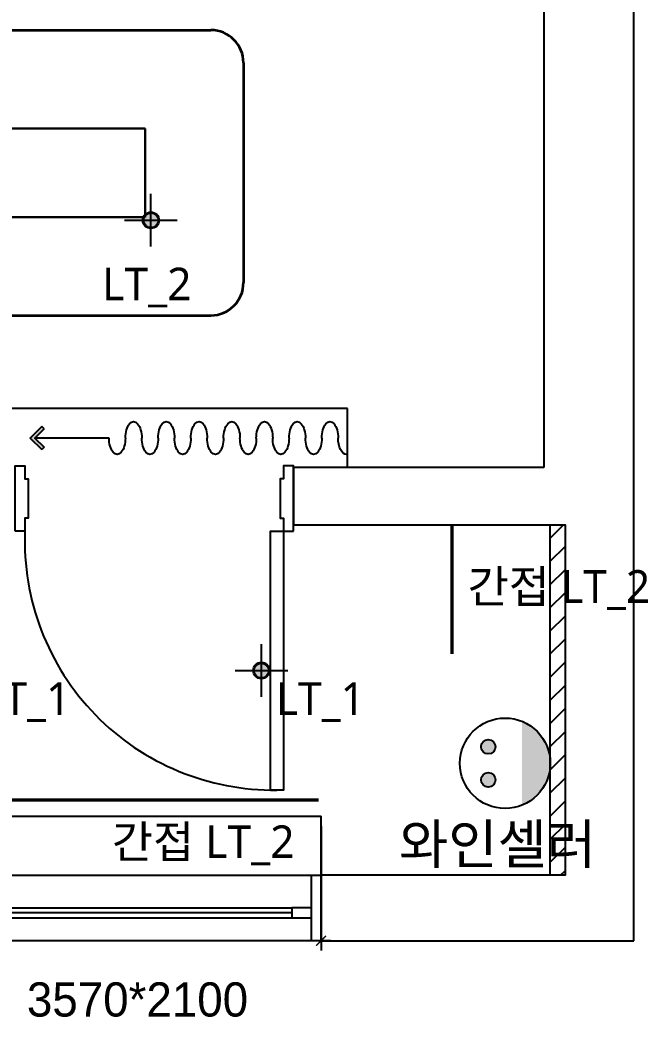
# Model space of a CAD drawing. Header units: millimetres. Extents: x 70151 to 230897, y 35202 to 113211.
# Drawn here: x 183912 to 185831, y 68731 to 71776 of the extents above; entities that cross this region are included whole.
import ezdxf
from ezdxf.enums import TextEntityAlignment as Align

# ---------------------------------------------------------------- set-up
doc = ezdxf.new("R2010")
doc.units = ezdxf.units.MM
doc.header["$LTSCALE"] = 50
doc.linetypes.add('HID', pattern=[2.5, 1.5, -1])
for name, color, linetype in [('01. F-소품', 3, 'Continuous'), ('04-WIN', 4, 'Continuous'), ('06-LIGHT', 4, 'Continuous'), ('2-con', 2, 'Continuous'), ('3.기호.계단선', 30, 'Continuous'), ('CO-DO-FR', 7, 'Continuous'), ('CO-DOOR', 8, 'Continuous'), ('HAT', 8, 'Continuous'), ('RC-LIGHT', 7, 'Continuous'), ('도면층2', 2, 'Continuous'), ('도면층4', 4, 'Continuous'), ('도면층5', 5, 'Continuous')]:
    doc.layers.add(name, color=color, linetype=linetype)
doc.layers.add('SS-ED', color=3, linetype='Continuous', lineweight=30)
doc.layers.add('SS-RLRG', color=4, linetype='Continuous', lineweight=35)
doc.styles.add('HY 울릉도 L', font='malgun.ttf')
doc.styles.add('코레일둥고', font='malgun.ttf')
doc.styles.add('휴먼엑스포', font='Expo M.ttf')
doc.dimstyles.new('30', dxfattribs={"dimscale": 30, "dimtxt": 2, "dimasz": 1, "dimexe": 1, "dimexo": 1, "dimgap": 1, "dimtad": 1, "dimdec": 0, "dimrnd": 0.05, "dimdsep": 46, "dimlunit": 6, "dimtxsty": 'HY 울릉도 L', "dimblk": 'ARCHTICK', "dimcen": 2.5, "dimdle": 1, "dimclrd": 133, "dimclre": 133, "dimclrt": 30, "dimadec": 0, "dimazin": 0, "dimtfac": 1, "dimtdec": 0, "dimtix": 1, "dimtmove": 2, "dimatfit": 3, "dimldrblk": 'ARCHTICK', "dimfxl": 1, "dimlwd": -1, "dimlwe": -1, "dimarcsym": 0})

# ---------------------------------------------------------------- blocks, each defined once
blk = doc.blocks.new('cjvjf')
at = {"layer": '04-WIN'}
blk.add_lwpolyline([(155892.5, 64841.5), (159447.5, 64841.5), (159447.5, 64641.5), (155892.5, 64641.5)], close=True, dxfattribs=at)
at = {"layer": '2-con'}
for p, q in [((160402.5, 64641.5), (160402.5, 75168.5)), ((160127.5, 71943.5), (160127.5, 66086.5)), ((159362.5, 66086.5), (159362.5, 65911.5)), ((160127.5, 66086.5), (159362.5, 66086.5)), ((159362.5, 65911.5), (160192.5, 65911.5)), ((160192.5, 65911.5), (160192.5, 64841.5)), ((160192.5, 64841.5), (159447.5, 64841.5)), ((159447.5, 64841.5), (159447.5, 64641.5)), ((159447.5, 64641.5), (160402.5, 64641.5))]:
    blk.add_line(p, q, dxfattribs=at)
at = {"layer": '도면층2'}
blk.add_line((159447.5, 64641.5), (159447.5, 64841.5), dxfattribs=at)
at = {"layer": '도면층4'}
for p, q in [((159417.5, 64641.5), (159417.5, 64841.5)), ((159447.5, 64841.5), (159447.5, 64641.5)), ((159447.5, 64641.5), (159447.5, 64841.5)), ((159357.5, 64726.5), (158342.5, 64726.5))]:
    blk.add_line(p, q, dxfattribs=at)
blk.add_lwpolyline([(159417.5, 64711.5), (159417.5, 64741.5), (159357.5, 64741.5), (159357.5, 64711.5)], close=True, dxfattribs=at)
at = {"layer": '도면층5'}
for p, q in [((158342.5, 64741.5), (159357.5, 64741.5)), ((158342.5, 64711.5), (159357.5, 64711.5))]:
    blk.add_line(p, q, dxfattribs=at)
at = {"layer": '도면층4', "style": '휴먼엑스포'}
blk.add_text('3570*2100', height=104.46, dxfattribs=at).set_placement((158548.5, 64409.8))
blk = doc.blocks.new('cjscjdeh')
at = {"layer": '3.기호.계단선'}
h = blk.add_hatch(dxfattribs=at)
h.set_pattern_fill('_USER', color=8, scale=50, angle=45, pattern_type=0)
h.set_pattern_definition([(45, (-2404.9, -929.563), (-35.355339, 35.355339), [])])
h.paths.add_polyline_path([(157404.5, 69239.9), (157449.5, 69239.9), (157449.5, 68169.9), (157404.5, 68169.9)])
at = {"layer": '3.기호.계단선', "color": 8}
blk.add_lwpolyline([(157404.5, 69239.9), (157449.5, 69239.9), (157449.5, 68169.9), (157404.5, 68169.9)], close=True, dxfattribs=at)
at = {"layer": 'CO-DO-FR', "color": 8}
for points in [[(155769.5, 69219.9), (155769.5, 69419.9), (155799.5, 69419.9), (155799.5, 69379.9), (155809.5, 69379.9), (155809.5, 69259.9), (155799.5, 69259.9), (155799.5, 69219.9), (155769.5, 69219.9)], [(156619.5, 69219.9), (156619.5, 69419.9), (156589.5, 69419.9), (156589.5, 69379.9), (156579.5, 69379.9), (156579.5, 69259.9), (156589.5, 69259.9), (156589.5, 69219.9), (156619.5, 69219.9)]]:
    blk.add_lwpolyline(points, close=True, dxfattribs=at)
at = {"layer": 'CO-DOOR', "color": 8}
blk.add_lwpolyline([(156549.5, 68429.9), (156549.5, 69219.9), (156589.5, 69219.9), (156589.5, 68429.9)], close=True, dxfattribs=at)
blk.add_arc((156559.5, 69190.4), 760.6, 177.7776, 270.7533, dxfattribs=at)
blk.add_blockref('cjvjf', (-2743, 3328.4))
blk = doc.blocks.new('FFSFDF')
at = {"layer": '01. F-소품'}
blk.add_hatch(color=8, dxfattribs=at).paths.add_polyline_path([(1567672.9, 1746751.1), (1567679.9, 1746744.1), (1567715.3, 1746779.4), (1567679.9, 1746814.8), (1567672.9, 1746807.7), (1567701.2, 1746779.4)])
at = {"layer": '01. F-소품', "color": 8}
for p, q in [((1567672.9, 1746807.7), (1567679.9, 1746814.8)), ((1567474.8, 1746779.4), (1567701.2, 1746779.4)), ((1567672.9, 1746751.1), (1567679.9, 1746744.1))]:
    blk.add_line(p, q, dxfattribs=at)
for points in [[(1567672.9, 1746807.7), (1567701.2, 1746779.4), (1567672.9, 1746751.1)], [(1567679.9, 1746814.8), (1567715.3, 1746779.4), (1567679.9, 1746744.1)]]:
    blk.add_lwpolyline(points, dxfattribs=at)
for centre, start_param, end_param in [((1566799.8, 1746779.4), 1.570796, 4.712389), ((1566899.8, 1746779.4), 1.570796, 4.712389), ((1566999.8, 1746779.4), 1.570796, 4.712389), ((1567099.8, 1746779.4), 1.570796, 4.712389), ((1567199.8, 1746779.4), 1.570796, 4.712389), ((1567299.8, 1746779.4), 1.570796, 4.712389), ((1567399.8, 1746779.4), 1.570796, 4.712389), ((1566749.8, 1746779.4), 6.283185, 7.853982), ((1566849.8, 1746779.4), 4.712389, 7.853982), ((1566949.8, 1746779.4), 4.712389, 7.853982), ((1567049.8, 1746779.4), 4.712389, 7.853982), ((1567149.8, 1746779.4), 4.712389, 7.853982), ((1567249.8, 1746779.4), 4.712389, 7.853982), ((1567349.8, 1746779.4), 4.712389, 7.853982), ((1567449.8, 1746779.4), 4.712389, 7.853982)]:
    blk.add_ellipse(centre, major_axis=(0, -50), ratio=0.5, start_param=start_param, end_param=end_param, dxfattribs=at)
blk = doc.blocks.new('1')
at = {"linetype": 'Continuous'}
h = blk.add_hatch(color=4, dxfattribs=at)
h.dxf.hatch_style = 1
edge = h.paths.add_edge_path()
edge.add_arc((11539653.5, -14273503.8), 37.5, 0, 360)
at = {"color": 1, "linetype": 'Continuous'}
for p, q in [((11539653.5, -14273637.1), (11539653.5, -14273370.5)), ((11539520.2, -14273503.8), (11539786.8, -14273503.8))]:
    blk.add_line(p, q, dxfattribs=at)
at = {"color": 4, "linetype": 'Continuous'}
for radius in [41.5, 37.5]:
    blk.add_circle((11539653.5, -14273503.8), radius, dxfattribs=at)
blk = doc.blocks.new('ZHSTPS')
at = {"layer": 'RC-LIGHT'}
h = blk.add_hatch(color=10, dxfattribs=at)
edge = h.paths.add_edge_path()
edge.add_arc((185728.7, 67741.8), 22, 0, 360)
h = blk.add_hatch(color=10, dxfattribs=at)
edge = h.paths.add_edge_path()
edge.add_arc((185829.6, 67741.8), 22, 0, 360)
h = blk.add_hatch(color=10, dxfattribs=at)
edge = h.paths.add_edge_path()
edge.add_line((185907.1, 67638.7), (185651.2, 67638.7))
edge.add_ellipse((185779.2, 67690.3), major_axis=(97.6, 97.6), ratio=1, start_angle=156.9578, end_angle=293.0422)
at = {"layer": 'RC-LIGHT', "color": 10}
for centre, radius in [((185779.2, 67690.3), 138), ((185728.7, 67741.8), 22), ((185829.6, 67741.8), 22)]:
    blk.add_circle(centre, radius, dxfattribs=at)
blk = doc.blocks.new('dpdjzjs')
at = {"layer": 'SS-ED'}
for p, q in [((180661.6, 91437), (184295.1, 91437)), ((184295.1, 91437), (184295.1, 91165.8)), ((183700.3, 91165.8), (184295.1, 91165.8))]:
    blk.add_line(p, q, dxfattribs=at)
at = {"layer": 'SS-RLRG', "color": 4}
for p, q in [((180461.6, 91737), (184495.1, 91737)), ((184595.1, 91637), (184595.1, 90965.8)), ((183700.3, 90865.8), (184495.1, 90865.8))]:
    blk.add_line(p, q, dxfattribs=at)
for centre, start, end in [((184495.1, 91637), 0, 90), ((184495.1, 90965.8), 270, 0)]:
    blk.add_arc(centre, 100, start, end, dxfattribs=at)
blk = doc.blocks.new('_ArchTick')
at = {"color": 0, "linetype": 'ByBlock', "const_width": 0.15}
blk.add_lwpolyline([(-0.5, -0.5), (0.5, 0.5)], dxfattribs=at)
blk = doc.blocks.new('*D472')
at = {"layer": 'Defpoints', "color": 0, "transparency": 16777216}
for p in [(181277.4, 69344.4), (184832.4, 69344.4), (181277.4, 68964.4)]:
    blk.add_point(p, dxfattribs=at)
at = {"layer": 'HAT', "color": 133, "transparency": 16777216}
for p, q in [((181277.4, 69314.4), (181277.4, 68934.4)), ((184832.4, 69314.4), (184832.4, 68934.4)), ((184862.4, 68964.4), (181247.4, 68964.4))]:
    blk.add_line(p, q, dxfattribs=at)
at = {"layer": 'HAT', "color": 133, "transparency": 16777216, "xscale": 30, "yscale": 30, "zscale": 30, "rotation": 180}
blk.add_blockref('_ArchTick', (181277.4, 68964.4), dxfattribs=at)
at = {"layer": 'HAT', "color": 133, "transparency": 16777216, "xscale": 30, "yscale": 30, "zscale": 30}
blk.add_blockref('_ArchTick', (184832.4, 68964.4), dxfattribs=at)
at = {"layer": 'HAT', "color": 30, "transparency": 16777216, "insert": (183054.9, 69030.4), "char_height": 60, "attachment_point": 5, "style": 'HY 울릉도 L'}
blk.add_mtext('3,555', dxfattribs=at)

msp = doc.modelspace()

# ---------------------------------------------------------------- linework, layer by layer
at = {"layer": '06-LIGHT', "color": 10, "linetype": 'HID', "const_width": 10}
for points in [[(185232.4, 69839.4), (185232.4, 70234.4)], [(181277.4, 69394.4), (184824.6, 69394.4)]]:
    msp.add_lwpolyline(points, dxfattribs=at)
at = {"layer": 'RC-LIGHT'}
for p, q in [((184912.4, 70589.4), (181287.4, 70589.4)), ((184912.4, 70409.4), (184912.4, 70589.4)), ((184832.4, 69164.4), (184832.4, 69344.4))]:
    msp.add_line(p, q, dxfattribs=at)
msp.add_lwpolyline([(181277.4, 69344.4), (184832.4, 69344.4)], dxfattribs=at)

# ---------------------------------------------------------------- block references
msp.add_blockref('cjscjdeh', (28127.9, 994.6))
at = {"color": 0, "xscale": -1}
msp.add_blockref('FFSFDF', (1751659.1, -1676280), dxfattribs=at)
at = {"layer": '2-con'}
msp.add_blockref('dpdjzjs', (0, -19992), dxfattribs=at)
at = {"layer": 'RC-LIGHT', "xscale": 0.6024096385271789, "yscale": 0.6024096385271789, "zscale": 0.6024096385271789}
for p in [(-6767286.1, 8669660.7), (-6766948.6, 8668285.7)]:
    msp.add_blockref('1', p, dxfattribs=at)
at = {"layer": 'RC-LIGHT', "color": 10, "rotation": 90}
msp.add_blockref('ZHSTPS', (253084.7, -116273), dxfattribs=at)

# ---------------------------------------------------------------- texts
at = {"layer": '3.기호.계단선', "linetype": 'HID', "style": '코레일둥고'}
for s, p in [('LT_2', (184163.3, 70919.5)), ('간접 LT_2', (185280, 69995.9)), ('LT_1', (183793.5, 69653.8)), ('LT_1', (184693.5, 69653.8)), ('간접 LT_2', (184193.3, 69216.5))]:
    msp.add_text(s, height=100, dxfattribs=at).set_placement(p)
at = {"layer": 'RC-LIGHT', "color": 10, "style": '코레일둥고'}
msp.add_text('와인셀러', height=120, dxfattribs=at).set_placement((185070, 69319.4), align=Align.TOP_LEFT)

# ---------------------------------------------------------------- dimensions: what is measured, and where the dimension line sits
at = {"layer": 'HAT'}
dim = msp.add_linear_dim(base=(181277.4, 68964.4), p1=(184832.4, 69344.4), p2=(181277.4, 69344.4), dimstyle='30', override={"dimfxl": 1.25, "dimarcsym": 2}, dxfattribs=at)
dim.commit()
dim.dimension.update_dxf_attribs({"geometry": '*D472', "text_midpoint": (183054.9, 69030.4)})

doc.saveas('drawing.dxf')
